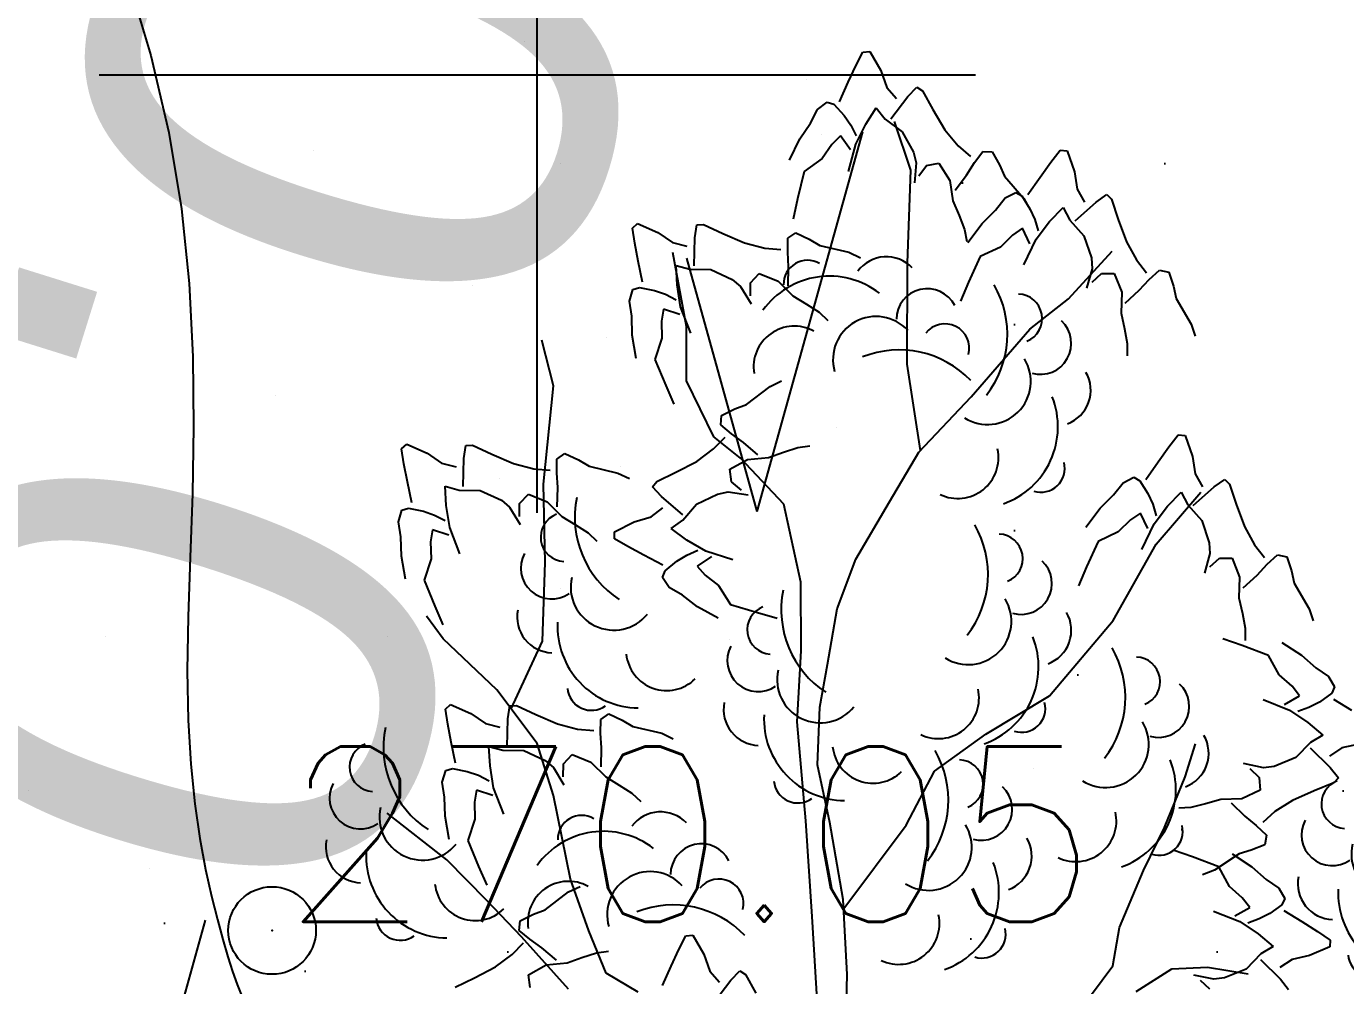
# Model space of a CAD drawing. Header units: millimetres. Extents: x 524954 to 526204, y 9523489 to 9524010.
# Drawn here: x 525397.08 to 525404.61, y 9523594.8 to 9523600.28 of the extents above; entities that cross this region are included whole.
import ezdxf
from ezdxf.enums import TextEntityAlignment as Align

# ---------------------------------------------------------------- set-up
doc = ezdxf.new("R2010")
doc.units = ezdxf.units.MM
doc.header["$PDMODE"] = 32
doc.header["$PDSIZE"] = 0.5
doc.linetypes.add('ACAD_ISO12W100', pattern=[21, 12, -3, 0, -3, 0, -3])
doc.linetypes.add('CACHE2', pattern=[4.7625, 3.175, -1.5875])
for name, color, linetype in [('Arbre', 34, 'ACAD_ISO12W100'), ('Carroyage(2)', 7, 'Continuous'), ('CN_10_00', 1, 'Continuous'), ('Route - Route de la corniche de Brazzaville - Textes - Tabulations', 1, 'Continuous'), ('TopoAlt', 3, 'Continuous'), ('TOPOJIS', 7, 'Continuous'), ('Végétation_Plantation', 70, 'Continuous')]:
    doc.layers.add(name, color=color, linetype=linetype)
doc.styles.add('Affichages route', font='arial.ttf', dxfattribs={"height": 0.5})
doc.styles.add('Simplex 1.0', font='Simplex.shx', dxfattribs={"width": 0.99, "height": 1})

# ---------------------------------------------------------------- blocks, each defined once
blk = doc.blocks.new('TCPOINT M')
at = {"color": 0}
blk.add_point((0, 0), dxfattribs=at)
at = {"layer": 'TopoAlt', "style": 'Simplex 1.0', "width": 0.99}
blk.add_attdef('ALT', (0.15, 0.15), '', height=1, dxfattribs=at)
blk = doc.blocks.new('v088')
at = {"color": 3, "linetype": 'Continuous'}
for p, q in [((-0.0239, 12.3184), (0.0161, 12.3965)), ((0.0161, 12.3965), (0.0546, 12.3999)), ((0.0546, 12.3999), (0.1184, 12.2906)), ((-0.0686, 12.2238), (-0.0239, 12.3184)), ((0.1184, 12.2906), (0.1522, 12.1952)), ((-0.1179, 12.1126), (-0.0686, 12.2238)), ((0.1522, 12.1952), (0.2074, 12.1313)), ((0.2717, 12.1435), (0.3242, 12.1966)), ((0.3242, 12.1966), (0.3557, 12.1751)), ((0.1746, 12.0155), (0.2717, 12.1435)), ((0.3557, 12.1751), (0.415, 12.0689)), ((-0.2828, 11.9912), (-0.2428, 12.0693)), ((-0.2428, 12.0693), (-0.1881, 12.111)), ((-0.1881, 12.111), (-0.1505, 12.0986)), ((-0.1505, 12.0986), (-0.0915, 12.0354)), ((0.0317, 11.9844), (0.0922, 12.0781)), ((0.0922, 12.0781), (0.1437, 12.0135)), ((0.415, 12.0689), (0.4841, 11.9528)), ((-0.344, 11.9013), (-0.2828, 11.9912)), ((-0.0915, 12.0354), (-0.0536, 11.98)), ((-0.0536, 11.98), (-0.0225, 11.9193)), ((-0.0252, 11.8718), (0.0317, 11.9844)), ((0.1437, 12.0135), (0.2395, 11.9416)), ((-0.4033, 11.7804), (-0.344, 11.9013)), ((-0.1123, 11.9179), (-0.1618, 11.8694)), ((-0.0542, 11.8389), (-0.1123, 11.9179)), ((0.2395, 11.9416), (0.3048, 11.8248)), ((0.4841, 11.9528), (0.5601, 11.8616)), ((-0.1618, 11.8694), (-0.2169, 11.7884)), ((-0.066, 11.7153), (-0.0252, 11.8718)), ((0.3048, 11.8248), (0.32, 11.7651)), ((0.5601, 11.8616), (0.6304, 11.8005)), ((0.6527, 11.7656), (0.6994, 11.8293)), ((0.6994, 11.8293), (0.7544, 11.828)), ((0.7544, 11.828), (0.796, 11.7537)), ((1.0886, 11.7676), (1.1424, 11.8368)), ((1.1424, 11.8368), (1.1809, 11.833)), ((1.1809, 11.833), (1.2232, 11.7138)), ((-0.2169, 11.7884), (-0.3202, 11.714)), ((0.32, 11.7651), (0.3106, 11.6498)), ((0.3344, 11.6895), (0.378, 11.7487)), ((0.378, 11.7487), (0.4498, 11.7623)), ((0.4498, 11.7623), (0.5114, 11.6644)), ((0.6075, 11.6944), (0.6527, 11.7656)), ((0.796, 11.7537), (0.824, 11.6885)), ((1.027, 11.683), (1.0886, 11.7676)), ((-0.3202, 11.714), (-0.3572, 11.5582)), ((0.5418, 11.6075), (0.6075, 11.6944)), ((0.824, 11.6885), (0.9344, 11.5607)), ((0.9578, 11.583), (1.027, 11.683)), ((1.2232, 11.7138), (1.2386, 11.6137)), ((0.5114, 11.6644), (0.5299, 11.5465)), ((0.827, 11.5637), (0.8886, 11.5945)), ((0.8886, 11.5945), (0.9232, 11.5753)), ((1.2386, 11.6137), (1.2809, 11.5407)), ((-0.3572, 11.5582), (-0.3824, 11.4437)), ((0.5299, 11.5465), (0.5653, 11.4632)), ((0.7732, 11.4945), (0.827, 11.5637)), ((0.9232, 11.5753), (0.9693, 11.5022)), ((0.9344, 11.5607), (0.97, 11.497)), ((1.2271, 11.433), (1.3463, 11.5407)), ((1.3463, 11.5407), (1.4079, 11.583)), ((1.4079, 11.583), (1.4348, 11.556)), ((1.4348, 11.556), (1.4733, 11.4406)), ((0.5653, 11.4632), (0.5962, 11.3829)), ((0.6962, 11.4176), (0.7732, 11.4945)), ((0.9693, 11.5022), (0.9963, 11.4406)), ((1.0809, 11.4291), (1.1578, 11.5099)), ((1.1578, 11.5099), (1.1963, 11.4368)), ((-1.2987, 11.3921), (-1.2695, 11.4174)), ((-1.2853, 11.3054), (-1.2987, 11.3921)), ((-1.2695, 11.4174), (-1.1537, 11.3664)), ((-0.9434, 11.3371), (-0.9319, 11.4109)), ((-0.9319, 11.4109), (-0.8938, 11.412)), ((-0.8938, 11.412), (-0.7835, 11.3608)), ((0.5962, 11.3829), (0.6091, 11.3149)), ((0.6155, 11.3099), (0.6962, 11.4176)), ((0.927, 11.3906), (0.8693, 11.3522)), ((0.9693, 11.3022), (0.927, 11.3906)), ((0.9963, 11.4406), (1.0155, 11.3753)), ((1.004, 11.3291), (1.0809, 11.4291)), ((1.1963, 11.4368), (1.2771, 11.3483)), ((1.4733, 11.4406), (1.5194, 11.3137)), ((-1.266, 11.2026), (-1.2853, 11.3054)), ((-1.1537, 11.3664), (-1.0704, 11.3089)), ((-1.0704, 11.3089), (-0.9882, 11.2895)), ((-0.9469, 11.1764), (-0.9434, 11.3371)), ((-0.7835, 11.3608), (-0.6595, 11.3072)), ((-0.6595, 11.3072), (-0.5444, 11.2779)), ((-0.4131, 11.2545), (-0.4126, 11.3334)), ((-0.4126, 11.3334), (-0.3673, 11.3647)), ((-0.3673, 11.3647), (-0.2901, 11.3288)), ((-0.2901, 11.3288), (-0.2291, 11.2925)), ((-0.2291, 11.2925), (-0.0648, 11.2537)), ((0.8693, 11.3522), (0.8001, 11.2829)), ((0.9347, 11.1829), (1.004, 11.3291)), ((1.2771, 11.3483), (1.3194, 11.2214)), ((1.5194, 11.3137), (1.5771, 11.2099)), ((-0.5444, 11.2779), (-0.4516, 11.2697)), ((-0.4079, 11.1703), (-0.4131, 11.2545)), ((-0.0648, 11.2537), (0.0014, 11.223)), ((0.6847, 11.2291), (0.6193, 11.0829)), ((0.8001, 11.2829), (0.6847, 11.2291)), ((1.3194, 11.2214), (1.3232, 11.1598)), ((-1.2408, 11.0836), (-1.266, 11.2026)), ((-1.0503, 11.1789), (-0.9708, 11.1567)), ((-1.0444, 11.0675), (-1.0503, 11.1789)), ((-0.9708, 11.1567), (-0.851, 11.1547)), ((-0.851, 11.1547), (-0.7296, 11.0984)), ((-0.4102, 11.0614), (-0.4079, 11.1703)), ((1.3232, 11.1598), (1.2925, 11.0483)), ((1.5771, 11.2099), (1.6348, 11.1368)), ((1.6502, 11.0983), (1.7079, 11.1522)), ((1.7079, 11.1522), (1.7617, 11.1406)), ((-1.0245, 10.9429), (-1.0444, 11.0675)), ((-0.7296, 11.0984), (-0.6822, 11.0589)), ((-0.6263, 11.0061), (-0.6257, 11.0796)), ((-0.6257, 11.0796), (-0.5755, 11.1328)), ((-0.5755, 11.1328), (-0.4682, 11.0896)), ((-0.4682, 11.0896), (-0.3841, 11.005)), ((0.6193, 11.0829), (0.5731, 10.9752)), ((1.3232, 11.0829), (1.3771, 11.1329)), ((1.3771, 11.1329), (1.4502, 11.1329)), ((1.4502, 11.1329), (1.4925, 11.0252)), ((1.5925, 11.0368), (1.6502, 11.0983)), ((1.7617, 11.1406), (1.7887, 11.0598)), ((-1.3166, 10.9752), (-1.2967, 11.0411)), ((-1.2967, 11.0411), (-1.2589, 11.0531)), ((-1.2589, 11.0531), (-1.1741, 11.0365)), ((-1.1741, 11.0365), (-1.1109, 11.0139)), ((-1.1109, 11.0139), (-1.0501, 10.983)), ((-0.6822, 11.0589), (-0.6222, 10.96)), ((-0.3841, 11.005), (-0.3065, 10.9583)), ((1.4925, 11.0252), (1.4886, 10.906)), ((1.5117, 10.9637), (1.5925, 11.0368)), ((1.7887, 11.0598), (1.8041, 10.9906)), ((1.8041, 10.9906), (1.8887, 10.8444)), ((-1.3032, 10.8885), (-1.3166, 10.9752)), ((-1.122, 10.9292), (-1.1336, 10.8608)), ((-1.0286, 10.8992), (-1.122, 10.9292)), ((-0.9657, 10.7922), (-1.0245, 10.9429)), ((-0.3065, 10.9583), (-0.2344, 10.9114)), ((-1.3, 10.7798), (-1.3032, 10.8885)), ((-1.1336, 10.8608), (-1.1308, 10.7629)), ((-0.2344, 10.9114), (-0.1841, 10.8638)), ((1.4886, 10.906), (1.5079, 10.8175)), ((1.8887, 10.8444), (1.9118, 10.7752)), ((-1.2771, 10.6471), (-1.3, 10.7798)), ((1.5079, 10.8175), (1.5233, 10.7329)), ((-1.1308, 10.7629), (-1.1708, 10.642)), ((1.5233, 10.7329), (1.5233, 10.6636)), ((-1.1708, 10.642), (-1.1094, 10.4942)), ((-1.1094, 10.4942), (-1.0628, 10.3867)), ((-0.648, 10.3846), (-0.514, 10.4875)), ((-0.514, 10.4875), (-0.4484, 10.5194)), ((-0.7957, 10.2682), (-0.7912, 10.3231)), ((-0.7912, 10.3231), (-0.7146, 10.3603)), ((-0.7146, 10.3603), (-0.648, 10.3846)), ((-0.7348, 10.218), (-0.7957, 10.2682)), ((-0.8359, 10.1311), (-0.7709, 10.1978)), ((-0.6662, 10.1688), (-0.7348, 10.218)), ((-0.5833, 10.0982), (-0.6662, 10.1688)), ((1.7617, 10.1424), (1.8156, 10.2117)), ((1.8156, 10.2117), (1.8541, 10.2078)), ((1.8541, 10.2078), (1.8964, 10.0886)), ((-2.6162, 10.1323), (-2.587, 10.1577)), ((-2.6028, 10.0456), (-2.6162, 10.1323)), ((-2.587, 10.1577), (-2.4712, 10.1066)), ((-2.4712, 10.1066), (-2.3879, 10.0492)), ((-2.2608, 10.0773), (-2.2494, 10.1511)), ((-2.2494, 10.1511), (-2.2113, 10.1522)), ((-2.2113, 10.1522), (-2.101, 10.101)), ((-2.101, 10.101), (-1.977, 10.0475)), ((-1.7301, 10.0737), (-1.6848, 10.1049)), ((-1.6848, 10.1049), (-1.6075, 10.069)), ((-0.9313, 10.0604), (-0.8359, 10.1311)), ((-0.5231, 10.0829), (-0.4378, 10.1134)), ((-0.4378, 10.1134), (-0.3559, 10.1397)), ((-0.3559, 10.1397), (-0.2873, 10.1487)), ((1.7002, 10.0578), (1.7617, 10.1424)), ((1.8964, 10.0886), (1.9118, 9.9886)), ((-2.5835, 9.9428), (-2.6028, 10.0456)), ((-2.3879, 10.0492), (-2.3057, 10.0298)), ((-2.2643, 9.9167), (-2.2608, 10.0773)), ((-1.977, 10.0475), (-1.8618, 10.0181)), ((-1.8618, 10.0181), (-1.7691, 10.0099)), ((-1.7305, 9.9947), (-1.7301, 10.0737)), ((-1.6075, 10.069), (-1.5466, 10.0327)), ((-1.5466, 10.0327), (-1.3822, 9.9939)), ((-1.0512, 9.9981), (-0.9313, 10.0604)), ((-0.7431, 10.0152), (-0.6418, 10.0712)), ((-0.7336, 9.9427), (-0.7431, 10.0152)), ((-0.6418, 10.0712), (-0.5231, 10.0829)), ((1.631, 9.9578), (1.7002, 10.0578)), ((-2.5582, 9.8238), (-2.5835, 9.9428)), ((-1.7254, 9.9105), (-1.7305, 9.9947)), ((-1.3822, 9.9939), (-1.316, 9.9632)), ((-1.1838, 9.9148), (-1.1606, 9.945)), ((-1.1606, 9.945), (-1.0512, 9.9981)), ((-0.677, 9.8958), (-0.7336, 9.9427)), ((1.4463, 9.8693), (1.5002, 9.9386)), ((1.5002, 9.9386), (1.5617, 9.9693)), ((1.5617, 9.9693), (1.5963, 9.9501)), ((1.5963, 9.9501), (1.6425, 9.877)), ((1.9118, 9.9886), (1.9541, 9.9155)), ((2.0195, 9.9155), (2.081, 9.9578)), ((2.081, 9.9578), (2.1079, 9.9309)), ((-2.3678, 9.9191), (-2.2883, 9.8969)), ((-2.3619, 9.8077), (-2.3678, 9.9191)), ((-2.2883, 9.8969), (-2.1685, 9.895)), ((-2.1685, 9.895), (-2.0471, 9.8386)), ((-1.9432, 9.8199), (-1.893, 9.873)), ((-1.893, 9.873), (-1.7856, 9.8299)), ((-1.7277, 9.8016), (-1.7254, 9.9105)), ((-1.1339, 9.8592), (-1.1838, 9.9148)), ((-0.9342, 9.8156), (-0.8138, 9.874)), ((-0.8138, 9.874), (-0.7533, 9.8858)), ((-0.7533, 9.8858), (-0.6387, 9.8698)), ((1.3694, 9.7924), (1.4463, 9.8693)), ((1.6425, 9.877), (1.6694, 9.8155)), ((1.7541, 9.8039), (1.831, 9.8847)), ((1.831, 9.8847), (1.8695, 9.8116)), ((1.9002, 9.8078), (2.0195, 9.9155)), ((2.1079, 9.9309), (2.1464, 9.8155)), ((-2.6142, 9.7814), (-2.5764, 9.7933)), ((-2.5764, 9.7933), (-2.4916, 9.7768)), ((-2.3419, 9.6831), (-2.3619, 9.8077)), ((-2.0471, 9.8386), (-1.9997, 9.7992)), ((-1.9997, 9.7992), (-1.9397, 9.7002)), ((-1.9438, 9.7464), (-1.9432, 9.8199)), ((-1.7856, 9.8299), (-1.7015, 9.7452)), ((-1.1923, 9.7429), (-1.1254, 9.7944)), ((-1.0116, 9.755), (-1.1339, 9.8592)), ((-1.0114, 9.724), (-0.9342, 9.8156)), ((1.2886, 9.6847), (1.3694, 9.7924)), ((1.6694, 9.8155), (1.6887, 9.7501)), ((1.6771, 9.7039), (1.7541, 9.8039)), ((1.8695, 9.8116), (1.9502, 9.7232)), ((2.1464, 9.8155), (2.1926, 9.6885)), ((-2.634, 9.7155), (-2.6142, 9.7814)), ((-2.6206, 9.6288), (-2.634, 9.7155)), ((-2.4916, 9.7768), (-2.4283, 9.7541)), ((-2.4283, 9.7541), (-2.3676, 9.7232)), ((-1.7015, 9.7452), (-1.624, 9.6985)), ((-1.4022, 9.6572), (-1.2895, 9.7147)), ((-1.2895, 9.7147), (-1.1923, 9.7429)), ((-1.0789, 9.6763), (-1.0114, 9.724)), ((1.5425, 9.727), (1.4733, 9.6578)), ((1.6002, 9.7655), (1.5425, 9.727)), ((1.6425, 9.677), (1.6002, 9.7655)), ((1.9502, 9.7232), (1.9925, 9.5962)), ((-2.4395, 9.6694), (-2.4511, 9.6011)), ((-2.3461, 9.6395), (-2.4395, 9.6694)), ((-2.2831, 9.5325), (-2.3419, 9.6831)), ((-1.624, 9.6985), (-1.5519, 9.6516)), ((-1.5519, 9.6516), (-1.5015, 9.6041)), ((-1.401, 9.6186), (-1.4022, 9.6572)), ((-0.9888, 9.6106), (-1.0789, 9.6763)), ((1.4733, 9.6578), (1.3579, 9.6039)), ((1.6079, 9.5578), (1.6771, 9.7039)), ((2.1926, 9.6885), (2.2503, 9.5847)), ((-2.6175, 9.52), (-2.6206, 9.6288)), ((-2.4511, 9.6011), (-2.4483, 9.5032)), ((-1.3254, 9.5742), (-1.401, 9.6186)), ((-1.2335, 9.5242), (-1.3254, 9.5742)), ((-0.8796, 9.5473), (-0.9888, 9.6106)), ((1.3579, 9.6039), (1.2925, 9.4577)), ((1.9925, 9.5962), (1.9964, 9.5347)), ((2.2503, 9.5847), (2.308, 9.5116)), ((-2.5946, 9.3874), (-2.6175, 9.52)), ((-2.4483, 9.5032), (-2.4883, 9.3823)), ((-1.1253, 9.4685), (-1.2335, 9.5242)), ((-1.1132, 9.4352), (-1.0467, 9.4905)), ((-1.0467, 9.4905), (-0.9892, 9.5252)), ((-0.9892, 9.5252), (-0.9269, 9.5527)), ((-0.8484, 9.5165), (-0.9306, 9.463)), ((-0.7257, 9.4976), (-0.8796, 9.5473)), ((1.9964, 9.5347), (1.9656, 9.4231)), ((1.9964, 9.4577), (2.0502, 9.5077)), ((2.0502, 9.5077), (2.1233, 9.5077)), ((2.1233, 9.5077), (2.1656, 9.4)), ((2.3233, 9.4731), (2.381, 9.527)), ((2.381, 9.527), (2.4349, 9.5154)), ((2.4349, 9.5154), (2.4618, 9.4347)), ((-1.1278, 9.3984), (-1.1132, 9.4352)), ((-0.9306, 9.463), (-0.885, 9.4108)), ((-0.885, 9.4108), (-0.8073, 9.3511)), ((1.2925, 9.4577), (1.2463, 9.35)), ((2.1849, 9.3385), (2.2657, 9.4116)), ((2.2657, 9.4116), (2.3233, 9.4731)), ((2.4618, 9.4347), (2.4772, 9.3654)), ((-2.4883, 9.3823), (-2.4269, 9.2344)), ((-1.0892, 9.3413), (-1.1278, 9.3984)), ((-1.0136, 9.2969), (-1.0892, 9.3413)), ((-0.8073, 9.3511), (-0.7389, 9.2437)), ((2.1656, 9.4), (2.1618, 9.2808)), ((2.4772, 9.3654), (2.5618, 9.2193)), ((-0.9273, 9.2307), (-1.0136, 9.2969)), ((2.1618, 9.2808), (2.181, 9.1923)), ((-2.4269, 9.2344), (-2.3802, 9.1269)), ((-0.81, 9.1646), (-0.9273, 9.2307)), ((-0.7389, 9.2437), (-0.5855, 9.1979)), ((-0.5855, 9.1979), (-0.4727, 9.1661)), ((2.181, 9.1923), (2.1964, 9.1077)), ((2.5618, 9.2193), (2.5849, 9.15)), ((2.1801, 9.009), (2.0697, 9.0483)), ((2.1964, 9.1077), (2.1964, 9.0385)), ((2.3301, 8.953), (2.1801, 9.009)), ((2.4064, 9.0272), (2.519, 8.9533)), ((2.3912, 8.8412), (2.3301, 8.953)), ((2.519, 8.9533), (2.6006, 8.8814)), ((2.4646, 8.7765), (2.3912, 8.8412)), ((2.6006, 8.8814), (2.6731, 8.832)), ((2.6731, 8.832), (2.7077, 8.7725)), ((2.5067, 8.7213), (2.4646, 8.7765)), ((2.6907, 8.7368), (2.6207, 8.6861)), ((2.7077, 8.7725), (2.6907, 8.7368)), ((-2.3661, 8.6466), (-2.3369, 8.6719)), ((-2.3369, 8.6719), (-2.2212, 8.6209)), ((-2.0108, 8.5916), (-1.9993, 8.6654)), ((-1.9993, 8.6654), (-1.9613, 8.6665)), ((-1.9613, 8.6665), (-1.8509, 8.6153)), ((2.2998, 8.7005), (2.4501, 8.6406)), ((2.421, 8.6735), (2.5067, 8.7213)), ((2.6207, 8.6861), (2.5609, 8.6554)), ((2.7005, 8.7027), (2.8047, 8.6399)), ((-2.3527, 8.5599), (-2.3661, 8.6466)), ((-2.2212, 8.6209), (-2.1379, 8.5634)), ((-2.0143, 8.4309), (-2.0108, 8.5916)), ((-1.8509, 8.6153), (-1.7269, 8.5617)), ((-1.4805, 8.509), (-1.4801, 8.5879)), ((-1.4801, 8.5879), (-1.4347, 8.6192)), ((-1.4347, 8.6192), (-1.3575, 8.5833)), ((-1.3575, 8.5833), (-1.2966, 8.547)), ((2.4501, 8.6406), (2.5548, 8.5702)), ((2.5609, 8.6554), (2.4969, 8.632)), ((-2.3334, 8.4571), (-2.3527, 8.5599)), ((-2.1379, 8.5634), (-2.0557, 8.544)), ((-1.7269, 8.5617), (-1.6118, 8.5324)), ((-1.6118, 8.5324), (-1.519, 8.5242)), ((-1.4754, 8.4248), (-1.4805, 8.509)), ((-1.2966, 8.547), (-1.1322, 8.5082)), ((-1.1322, 8.5082), (-1.066, 8.4775)), ((2.5548, 8.5702), (2.6402, 8.4985)), ((-2.3082, 8.3381), (-2.3334, 8.4571)), ((-2.1178, 8.4334), (-2.0382, 8.4112)), ((-2.1118, 8.322), (-2.1178, 8.4334)), ((2.5697, 8.4555), (2.4865, 8.3693)), ((2.6402, 8.4985), (2.5697, 8.4555)), ((2.8478, 8.4461), (2.749, 8.4244)), ((-2.0382, 8.4112), (-1.9184, 8.4092)), ((-1.9184, 8.4092), (-1.7971, 8.3529)), ((-1.6931, 8.3341), (-1.643, 8.3873)), ((-1.643, 8.3873), (-1.5356, 8.3441)), ((-1.4776, 8.3159), (-1.4754, 8.4248)), ((2.4865, 8.3693), (2.3625, 8.3191)), ((2.5678, 8.4245), (2.6828, 8.3123)), ((2.749, 8.4244), (2.6787, 8.3776)), ((-2.384, 8.2298), (-2.3641, 8.2956)), ((-2.3641, 8.2956), (-2.3264, 8.3076)), ((-2.3264, 8.3076), (-2.2415, 8.291)), ((-2.2415, 8.291), (-2.1783, 8.2684)), ((-2.0919, 8.1974), (-2.1118, 8.322)), ((-1.7971, 8.3529), (-1.7497, 8.3134)), ((-1.7497, 8.3134), (-1.6897, 8.2145)), ((-1.6937, 8.2606), (-1.6931, 8.3341)), ((-1.5356, 8.3441), (-1.4515, 8.2595)), ((2.3013, 8.3113), (2.188, 8.335)), ((2.2245, 8.3065), (2.2778, 8.2559)), ((2.3625, 8.3191), (2.3013, 8.3113)), ((2.6828, 8.3123), (2.7289, 8.2536)), ((-2.3706, 8.1431), (-2.384, 8.2298)), ((-2.1783, 8.2684), (-2.1175, 8.2375)), ((-1.4515, 8.2595), (-1.374, 8.2128)), ((-1.374, 8.2128), (-1.3019, 8.1659)), ((2.2778, 8.2559), (2.2824, 8.183)), ((2.7037, 8.225), (2.591, 8.1793)), ((2.7289, 8.2536), (2.7037, 8.225)), ((-2.3674, 8.0343), (-2.3706, 8.1431)), ((-2.1895, 8.1837), (-2.2011, 8.1153)), ((-2.0961, 8.1537), (-2.1895, 8.1837)), ((-2.0331, 8.0467), (-2.0919, 8.1974)), ((-1.3019, 8.1659), (-1.2515, 8.1184)), ((2.0584, 8.1303), (1.9713, 8.1055)), ((2.1776, 8.1339), (2.0584, 8.1303)), ((2.2824, 8.183), (2.1776, 8.1339)), ((2.591, 8.1793), (2.4672, 8.1253)), ((-2.2011, 8.1153), (-2.1982, 8.0174)), ((1.8878, 8.0848), (1.8187, 8.0804)), ((1.9713, 8.1055), (1.8878, 8.0848)), ((2.1174, 8.1109), (2.1954, 8.0349)), ((2.3672, 8.0611), (2.2979, 7.9989)), ((2.4672, 8.1253), (2.3672, 8.0611)), ((-2.3445, 7.9016), (-2.3674, 8.0343)), ((-2.1982, 8.0174), (-2.2383, 7.8966)), ((2.1954, 8.0349), (2.2605, 7.9811)), ((2.2605, 7.9811), (2.3179, 7.927)), ((2.3179, 7.927), (2.3098, 7.8725)), ((-2.2383, 7.8966), (-2.1768, 7.7487)), ((1.8965, 7.8022), (1.7861, 7.8414)), ((2.2308, 7.8405), (2.1627, 7.8208)), ((2.3098, 7.8725), (2.2308, 7.8405)), ((2.0465, 7.7461), (1.8965, 7.8022)), ((2.1627, 7.8208), (2.0222, 7.7271)), ((2.1227, 7.8203), (2.2353, 7.7465)), ((-2.1768, 7.7487), (-2.1302, 7.6412)), ((2.0222, 7.7271), (1.9545, 7.6997)), ((2.1075, 7.6343), (2.0465, 7.7461)), ((2.2353, 7.7465), (2.3169, 7.6746)), ((-1.6632, 7.6026), (-1.5976, 7.6345)), ((2.1809, 7.5696), (2.1075, 7.6343)), ((2.3169, 7.6746), (2.3894, 7.6252)), ((2.3894, 7.6252), (2.424, 7.5657)), ((-1.7972, 7.4997), (-1.6632, 7.6026)), ((2.223, 7.5144), (2.1809, 7.5696)), ((2.407, 7.5299), (2.337, 7.4793)), ((2.424, 7.5657), (2.407, 7.5299)), ((-1.9404, 7.4382), (-1.8638, 7.4754)), ((-1.8638, 7.4754), (-1.7972, 7.4997)), ((2.0162, 7.4937), (2.1664, 7.4338)), ((2.1373, 7.4666), (2.223, 7.5144)), ((2.337, 7.4793), (2.2772, 7.4485)), ((2.4169, 7.4959), (2.521, 7.4331)), ((-1.9448, 7.3833), (-1.9404, 7.4382)), ((-1.8839, 7.3331), (-1.9448, 7.3833)), ((2.1664, 7.4338), (2.2711, 7.3633)), ((2.2772, 7.4485), (2.2132, 7.4252)), ((2.521, 7.4331), (2.6094, 7.377)), ((2.6094, 7.377), (2.6819, 7.3276)), ((-1.985, 7.2461), (-1.9201, 7.3129)), ((-1.8154, 7.2839), (-1.8839, 7.3331)), ((-1.0336, 7.2746), (-0.9936, 7.3527)), ((-0.9936, 7.3527), (-0.9551, 7.3561)), ((-0.9551, 7.3561), (-0.8913, 7.2468)), ((2.2711, 7.3633), (2.3565, 7.2916)), ((2.6819, 7.3276), (2.6805, 7.289)), ((-2.0805, 7.1754), (-1.985, 7.2461)), ((-1.7325, 7.2133), (-1.8154, 7.2839)), ((-1.6722, 7.1979), (-1.587, 7.2285)), ((-1.587, 7.2285), (-1.5051, 7.2548)), ((-1.5051, 7.2548), (-1.4365, 7.2638)), ((-1.0783, 7.18), (-1.0336, 7.2746)), ((-0.8913, 7.2468), (-0.8575, 7.1514)), ((2.286, 7.2486), (2.2028, 7.1624)), ((2.3565, 7.2916), (2.286, 7.2486)), ((2.5641, 7.2392), (2.4653, 7.2176)), ((2.6805, 7.289), (2.5641, 7.2392)), ((-2.2004, 7.1132), (-2.0805, 7.1754)), ((-1.8923, 7.1303), (-1.791, 7.1862)), ((-1.791, 7.1862), (-1.6722, 7.1979)), ((-1.1277, 7.0688), (-1.0783, 7.18)), ((-0.8575, 7.1514), (-0.8023, 7.0875)), ((-0.7381, 7.0997), (-0.6855, 7.1528)), ((-0.6855, 7.1528), (-0.654, 7.1313)), ((2.2028, 7.1624), (2.0788, 7.1122)), ((2.2841, 7.2177), (2.3991, 7.1055)), ((2.4653, 7.2176), (2.395, 7.1707)), ((-2.3098, 7.06), (-2.2004, 7.1132)), ((-1.8828, 7.0578), (-1.8923, 7.1303)), ((-0.8351, 6.9716), (-0.7381, 7.0997)), ((-0.654, 7.1313), (-0.5947, 7.0251)), ((2.0176, 7.1045), (1.9044, 7.1282)), ((1.9408, 7.0996), (1.9941, 7.049)), ((2.0788, 7.1122), (2.0176, 7.1045)), ((2.3991, 7.1055), (2.4452, 7.0467))]:
    blk.add_line(p, q, dxfattribs=at)
at = {"linetype": 'Continuous'}
for p, q in [((0.2897, 11.7219), (0.1969, 11.9998)), ((0.2697, 11.1929), (0.2897, 11.7219)), ((-0.9914, 10.8307), (-1.0686, 11.252)), ((1.1882, 10.9882), (1.4374, 11.2608)), ((0.2693, 10.6145), (0.2697, 11.1929)), ((0.9679, 10.8157), (1.1882, 10.9882)), ((-0.9911, 10.5198), (-0.9914, 10.8307)), ((0.6339, 10.4293), (0.9679, 10.8157)), ((-1.7492, 10.4915), (-1.8168, 10.7513)), ((0.3448, 10.1217), (0.2693, 10.6145)), ((-1.8059, 9.9306), (-1.7492, 10.4915)), ((-0.8352, 10.1996), (-0.9911, 10.5198)), ((0.3358, 10.1122), (0.6339, 10.4293)), ((-0.6834, 10.0784), (-0.8352, 10.1996)), ((0.1676, 9.8288), (0.3358, 10.1122)), ((-0.4354, 9.8162), (-0.6834, 10.0784)), ((-1.7966, 9.483), (-1.8059, 9.9306)), ((1.6901, 9.587), (1.945, 9.8846)), ((-0.339, 9.3704), (-0.4354, 9.8162)), ((-0.0246, 9.5014), (0.1676, 9.8288)), ((1.4442, 9.1527), (1.6901, 9.587)), ((-0.1306, 9.2193), (-0.0246, 9.5014)), ((-1.8121, 9.0349), (-1.7966, 9.483)), ((-0.337, 8.9787), (-0.339, 9.3704)), ((-0.1861, 8.901), (-0.1306, 9.2193)), ((-2.3783, 9.048), (-2.4742, 9.1766)), ((1.08, 8.7222), (1.4442, 9.1527)), ((-2.0737, 8.7558), (-2.3783, 9.048)), ((-1.992, 8.6473), (-1.8121, 9.0349)), ((-0.3597, 8.574), (-0.337, 8.9787)), ((-0.2308, 8.6575), (-0.1861, 8.901)), ((-1.8434, 8.4497), (-2.0737, 8.7558)), ((-0.2426, 8.3277), (-0.2308, 8.6575)), ((0.7177, 8.5032), (1.08, 8.7222)), ((-0.3105, 8.0091), (-0.3597, 8.574)), ((-1.7501, 8.1531), (-1.8434, 8.4497)), ((0.4236, 8.2918), (0.7177, 8.5032)), ((1.8546, 8.2596), (1.9129, 8.4473)), ((-0.1735, 7.9995), (-0.2426, 8.3277)), ((0.2621, 7.9837), (0.4236, 8.2918)), ((1.7363, 7.971), (1.8546, 8.2596)), ((-1.6531, 7.6763), (-1.7501, 8.1531)), ((-2.3581, 7.786), (-2.6995, 8.0525)), ((-0.2742, 7.4626), (-0.3105, 8.0091)), ((-0.0959, 7.5596), (-0.1735, 7.9995)), ((-0.0934, 7.5087), (0.2621, 7.9837)), ((1.617, 7.726), (1.7363, 7.971)), ((-2.1294, 7.5544), (-2.3581, 7.786)), ((1.4808, 7.3998), (1.617, 7.726)), ((-1.5474, 7.38), (-1.6531, 7.6763)), ((-1.9323, 7.3471), (-2.1294, 7.5544)), ((-0.0745, 7.1309), (-0.0959, 7.5596)), ((-0.2365, 6.8477), (-0.2742, 7.4626)), ((-1.4491, 7.1395), (-1.5474, 7.38)), ((1.4418, 7.1813), (1.4808, 7.3998)), ((-1.6648, 7.048), (-1.9323, 7.3471)), ((1.3209, 7.0171), (1.4418, 7.1813)), ((1.5755, 7.0348), (1.778, 7.1634)), ((1.778, 7.1634), (1.983, 7.1739)), ((1.983, 7.1739), (2.2139, 7.1352)), ((-1.2665, 7.0314), (-1.4491, 7.1395)), ((-0.0837, 6.6768), (-0.0745, 7.1309))]:
    blk.add_line(p, q, dxfattribs=at)
at = {"color": 3, "linetype": 'Continuous'}
for centre, major_axis, start_param, end_param in [((0.1501, 11.0237), (0.1445, 0.1445), 6.263619, 7.998733), ((-0.3005, 11.0717), (0.0964, 0.0964), 0.254619, 2.377018), ((-0.1756, 10.6509), (0.3298, 0.3298), 0.12682, 1.733702), ((0.2754, 10.7857), (0.3995, 0.3995), 4.836335, 6.022049), ((0.3829, 10.8698), (-0.1246, 0.1246), 4.396235, 7.060094), ((0.8987, 10.8757), (0.099, 0.099), 4.31771, 7.031286), ((-0.3757, 10.5998), (0.1641, 0.1641), 0.282297, 2.520721), ((0.0911, 10.6412), (0.1741, 0.1741), 6.236163, 8.918901), ((0.4834, 10.7051), (-0.099, 0.099), 3.680741, 6.394318), ((1.0287, 10.7332), (-0.1246, 0.1246), 2.081137, 4.744996), ((0.2226, 10.1318), (-0.3995, 0.3995), 4.689978, 5.875693), ((0.7276, 10.5169), (-0.1741, 0.1741), 1.793126, 4.475865), ((1.1114, 10.4666), (-0.1445, 0.1445), 2.713295, 4.448408), ((0.6623, 10.2582), (-0.3298, 0.3298), 2.69514, 4.302022), ((0.5573, 10.0804), (0.1641, 0.1641), 3.478918, 5.717341), ((1.0314, 10.0206), (0.0964, 0.0964), 3.62262, 5.745019), ((-1.0632, 9.7428), (0.3995, 0.3995), 2.158504, 3.344219), ((-1.6825, 9.6282), (-0.099, 0.099), -0.421529, 2.292047), ((0.1648, 9.4153), (0.3995, 0.3995), 4.836335, 6.022049), ((0.7881, 9.5054), (-0.099, 0.099), 2.746913, 5.46049), ((-1.7599, 9.4514), (-0.1246, 0.1246), 0.293965, 2.957824), ((0.9181, 9.3628), (0.1246, 0.1246), 3.651933, 6.315792), ((-1.4053, 9.3432), (0.1741, 0.1741), 2.133893, 4.816631), ((0.1148, 9.2139), (-0.3995, 0.3995), 0.587708, 1.773422), ((0.617, 9.1466), (-0.1741, 0.1741), 1.793126, 4.475865), ((-1.7527, 9.1724), (-0.1445, 0.1445), 0.590553, 2.325666), ((-0.5045, 9.0993), (0.099, 0.099), 1.149268, 3.862844), ((1.0008, 9.0963), (-0.1445, 0.1445), 2.713295, 4.448408), ((-1.2605, 9.1191), (0.3298, 0.3298), 2.307735, 3.914618), ((0.5518, 8.8878), (-0.3298, 0.3298), 2.69514, 4.302022), ((-1.1039, 8.9843), (0.1641, 0.1641), 2.463212, 4.701636), ((-0.5819, 8.9225), (0.1246, 0.1246), 1.864761, 4.52862), ((0.9486, 8.7133), (-0.3995, 0.3995), 3.265538, 4.451253), ((1.5719, 8.8034), (0.099, 0.099), 4.31771, 7.031286), ((-0.2273, 8.8143), (0.1741, 0.1741), 2.133893, 4.816631), ((-1.5338, 8.7756), (0.0964, 0.0964), 2.435534, 4.557933), ((0.4467, 8.71), (-0.1641, 0.1641), 1.908121, 4.146545), ((1.7019, 8.6608), (0.1246, 0.1246), 3.651933, 6.315792), ((-0.5746, 8.6435), (0.1445, 0.1445), 2.161349, 3.896462), ((0.9208, 8.6502), (0.0964, 0.0964), 3.62262, 5.745019), ((-0.0825, 8.5902), (0.3298, 0.3298), 2.307735, 3.914618), ((-2.1547, 8.4302), (0.3995, 0.3995), 2.158504, 3.344219), ((1.4008, 8.4446), (0.1741, 0.1741), 3.363922, 6.046661), ((-2.774, 8.3155), (-0.099, 0.099), -0.421529, 2.292047), ((1.7845, 8.3943), (-0.1445, 0.1445), 2.713295, 4.448408), ((0.0741, 8.4554), (0.1641, 0.1641), 2.463212, 4.701636), ((-0.0612, 8.1267), (-0.3995, 0.3995), 3.265538, 4.451253), ((0.5622, 8.2168), (0.099, 0.099), 4.31771, 7.031286), ((1.3355, 8.1858), (-0.3298, 0.3298), 2.69514, 4.302022), ((-2.8514, 8.1388), (-0.1246, 0.1246), 0.293965, 2.957824), ((-0.3558, 8.2467), (0.0964, 0.0964), 2.435534, 4.557933), ((0.6922, 8.0742), (-0.1246, 0.1246), 2.081137, 4.744996), ((-2.4968, 8.0306), (0.1741, 0.1741), 2.133893, 4.816631), ((-1.1385, 7.8551), (-0.1445, 0.1445), 4.692823, 6.427936), ((1.2305, 8.008), (0.1641, 0.1641), 3.478918, 5.717341), ((-1.5891, 7.9031), (0.0964, 0.0964), 0.254619, 2.377018), ((0.391, 7.858), (0.1741, 0.1741), 3.363922, 6.046661), ((1.7045, 7.9482), (-0.0964, 0.0964), 2.051824, 4.174223), ((-1.4642, 7.4823), (0.3298, 0.3298), 0.12682, 1.733702), ((0.7748, 7.8077), (-0.1445, 0.1445), 2.713295, 4.448408), ((-2.8441, 7.8598), (-0.1445, 0.1445), 0.590553, 2.325666), ((-2.352, 7.8064), (0.3298, 0.3298), 2.307735, 3.914618), ((-0.9057, 7.7012), (0.1246, 0.1246), 5.967031, 8.63089), ((0.3258, 7.5992), (0.3298, 0.3298), 4.265936, 5.872819), ((-1.1975, 7.4726), (-0.1741, 0.1741), 4.665366, 7.348105), ((-0.8052, 7.5365), (-0.099, 0.099), 3.680741, 6.394318), ((-2.1954, 7.6717), (0.1641, 0.1641), 2.463212, 4.701636), ((-1.6643, 7.4312), (-0.1641, 0.1641), -1.288499, 0.949924), ((-1.0661, 6.9632), (-0.3995, 0.3995), 4.689978, 5.875693), ((0.2207, 7.4214), (0.1641, 0.1641), 3.478918, 5.717341), ((-2.6253, 7.463), (0.0964, 0.0964), 2.435534, 4.557933), ((0.6948, 7.3616), (-0.0964, 0.0964), 2.051824, 4.174223)]:
    blk.add_ellipse(centre, major_axis=major_axis, ratio=1, start_param=start_param, end_param=end_param, dxfattribs=at)

msp = doc.modelspace()

# ---------------------------------------------------------------- hatches: boundary and pattern name
at = {"layer": 'Végétation_Plantation', "linetype": 'CACHE2', "ltscale": 0.5}
h = msp.add_hatch(dxfattribs=at)
h.set_pattern_fill('BROUSS', color=256, scale=1.5, style=0)
h.set_pattern_definition([(74.475889, (0, 0), (-3.750000001, 13.500000005), [2.25, -11.761156275]), (74.475889, (3.75, 4.5), (-3.750000001, 13.500000005), [2.25, -11.761156275]), (74.475889, (7.5, 9), (-3.750000001, 13.500000005), [2.25, -11.761156275]), (105.524111, (0, 0), (-7.500000003, 4e-10), [1.5, -12.511156275]), (105.524111, (3.75, 4.5), (-7.500000003, 4e-10), [1.5, -12.511156275]), (105.524111, (7.5, 9), (-7.500000003, 4e-10), [1.5, -12.511156275]), (0, (0.453, 0.484), (3.75, 4.5), [0, -7.5]), (0, (1.468, 1.072), (3.75, 4.5), [0, -7.5]), (0, (1.1713, 1.8804), (3.75, 4.5), [0, -7.5]), (0, (2.327, 1.9907), (3.75, 4.5), [0, -7.5]), (0, (1.64, 3.7912), (3.75, 4.5), [0, -7.5]), (0, (0.3684, 2.1545), (3.75, 4.5), [0, -7.5]), (0, (0.281, 2.4684), (3.75, 4.5), [0, -7.5]), (0, (0.0314, 3.7912), (3.75, 4.5), [0, -7.5]), (0, (-0.7807, 0.2634), (3.75, 4.5), [0, -7.5]), (0, (-0.8588, 0.9984), (3.75, 4.5), [0, -7.5]), (0, (-1.468, 0.19), (3.75, 4.5), [0, -7.5]), (0, (-1.624, 1.2924), (3.75, 4.5), [0, -7.5]), (0, (-1.1242, 1.9905), (3.75, 4.5), [0, -7.5]), (0, (-1.3274, 2.6888), (3.75, 4.5), [0, -7.5]), (0, (-1.9207, 3.5707), (3.75, 4.5), [0, -7.5]), (0, (-0.406, 2.9085), (3.75, 4.5), [0, -7.5]), (0, (-2.53, 2.064), (3.75, 4.5), [0, -7.5]), (0, (-2.7485, 0.6675), (3.75, 4.5), [0, -7.5]), (0, (-1.1235, -0.4347), (3.75, 4.5), [0, -7.5]), (0, (-0.156, -0.7287), (3.75, 4.5), [0, -7.5]), (0, (-0.812, -1.537), (3.75, 4.5), [0, -7.5]), (0, (1.5774, -1.4635), (3.75, 4.5), [0, -7.5]), (0, (0.5466, -0.3245), (3.75, 4.5), [0, -7.5]), (0, (1.468, -0.104), (3.75, 4.5), [0, -7.5])])
h.paths.add_polyline_path([(525377.673, 9523660.945), (525407.8662, 9523647.4366), (525404.193, 9523635.3267), (525403.4762, 9523627.0069), (525405.9874, 9523619.7366), (525406.7471, 9523612.8859), (525407.1768, 9523604.4477), (525411.0572, 9523590.1521), (525390.6457, 9523585.1843), (525385.798, 9523596.139), (525380.1791, 9523608.044), (525379.5413, 9523623.3297), (525380.9446, 9523632.6815), (525378.138, 9523643.5088), (525376.0967, 9523653.9823)])

# ---------------------------------------------------------------- linework, layer by layer
at = {"layer": 'Carroyage(2)'}
for p, q in [((525400, 9523597.5), (525400, 9523602.5)), ((525397.5, 9523600), (525402.5, 9523600))]:
    msp.add_line(p, q, dxfattribs=at)
at = {"layer": 'CN_10_00', "elevation": 270, "flags": 128}
msp.add_lwpolyline([(525397.6642, 9523600.5509), (525397.795, 9523600.1107), (525397.8981, 9523599.6708), (525397.9695, 9523599.2357), (525398.0129, 9523598.8088), (525398.0339, 9523598.3933), (525398.0383, 9523597.9924), (525398.0317, 9523597.6092), (525398.0199, 9523597.2471), (525398.0084, 9523596.9091), (525398.003, 9523596.5985), (525398.0081, 9523596.3175), (525398.023, 9523596.0655), (525398.0457, 9523595.8405), (525398.0742, 9523595.6411), (525398.1065, 9523595.4655), (525398.1407, 9523595.312), (525398.1747, 9523595.1789), (525398.2065, 9523595.0646), (525398.2349, 9523594.9671), (525398.2611, 9523594.8832), (525398.287, 9523594.8092), (525398.3145, 9523594.7418)], dxfattribs=at)

# ---------------------------------------------------------------- block references
at = {"layer": 'Arbre'}
for p in [(525401.842, 9523587.734), (525407.388, 9523587.524)]:
    msp.add_blockref('v088', p, dxfattribs=at)
at = {"layer": 'TOPOJIS'}
ref = msp.add_blockref('TCPOINT M', (525398.4867, 9523595.1166, 270.05), dxfattribs=at)
ref.add_attrib('ALT', '270.05', (525398.5367, 9523595.1666, 270.05), dxfattribs={"layer": 'TopoAlt', "height": 1, "style": 'Simplex 1.0', "width": 0.99})

# ---------------------------------------------------------------- texts
at = {"layer": 'Route - Route de la corniche de Brazzaville - Textes - Tabulations', "style": 'Affichages route'}
msp.add_text('240.0', height=3, rotation=252.6141, dxfattribs=at).set_placement((525400.6783, 9523605.4906), align=Align.MIDDLE_LEFT)

doc.saveas('drawing.dxf')
